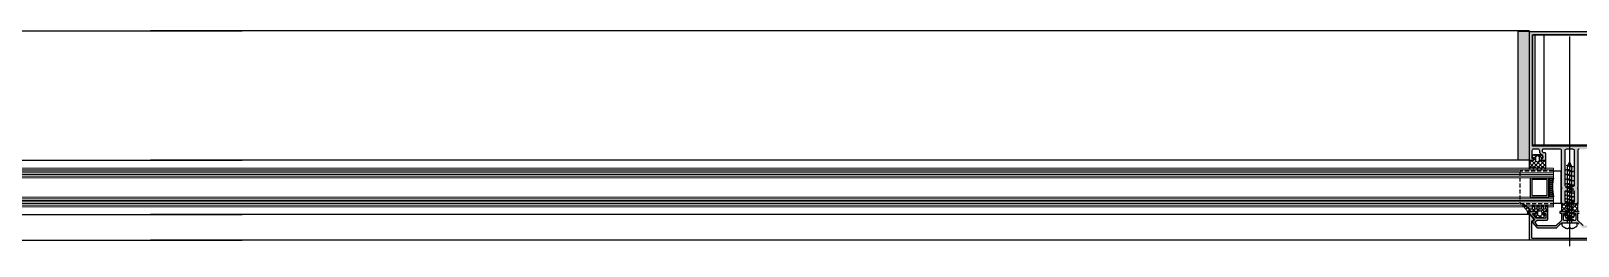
# Model space of a CAD drawing. Header units: millimetres. Extents: x 809 to 8159, y 33 to 4533.
# Drawn here: x 4301.7 to 4397.7, y 1262.1 to 1275.4 of the extents above; entities that cross this region are included whole.
import ezdxf

# ---------------------------------------------------------------- set-up
doc = ezdxf.new("R2010")
doc.units = ezdxf.units.MM
doc.linetypes.add('DASHDOT', pattern=[25.4, 12.7, -6.35, 0, -6.35])
doc.linetypes.add('HIDDEN', pattern=[0.375, 0.25, -0.125])
for name, color, linetype in [('1', 3, 'Continuous'), ('11', 11, 'Continuous'), ('3', 11, 'Continuous'), ('5', 11, 'Continuous'), ('EKSEN', 11, 'Continuous'), ('FITILLER', 240, 'Continuous'), ('GORUNUS-TARAMA', 11, 'Continuous')]:
    doc.layers.add(name, color=color, linetype=linetype)
doc.layers.add('cam', color=5, linetype='Continuous', lineweight=0)

# ---------------------------------------------------------------- blocks, each defined once
blk = doc.blocks.new('ajsdfxcvzx')
h = blk.add_hatch(color=256)
edge = h.paths.add_edge_path()
edge.add_line((36355.379, -7323.869), (36355.379, -7323.799))
edge.add_line((36355.379, -7323.799), (36355.469, -7323.799))
edge.add_line((36355.469, -7323.799), (36355.469, -7323.319))
edge.add_arc((36355.369, -7323.319), 0.1, 0, 90)
edge.add_line((36355.369, -7323.219), (36355.089, -7323.219))
edge.add_arc((36355.089, -7323.319), 0.1, 90, 180)
edge.add_line((36354.989, -7323.319), (36354.989, -7323.398))
edge.add_arc((36354.939, -7323.398), 0.05, 315, 360, ccw=False)
edge.add_line((36354.974, -7323.434), (36354.803, -7323.604))
edge.add_arc((36354.839, -7323.64), 0.05, 135, 180)
edge.add_line((36354.789, -7323.64), (36354.789, -7323.799))
edge.add_line((36354.789, -7323.799), (36354.879, -7323.799))
edge.add_line((36354.879, -7323.799), (36354.879, -7323.869))
edge.add_arc((36354.829, -7323.869), 0.05, -90, 0, ccw=False)
edge.add_line((36354.829, -7323.919), (36354.629, -7323.919))
edge.add_line((36354.629, -7323.919), (36354.629, -7323.479))
edge.add_arc((36354.679, -7323.479), 0.05, 90, 180, ccw=False)
edge.add_line((36354.679, -7323.429), (36354.746, -7323.429))
edge.add_arc((36354.746, -7323.379), 0.05, 270, 315)
edge.add_line((36354.781, -7323.414), (36354.814, -7323.382))
edge.add_arc((36354.779, -7323.346), 0.05, 315, 360)
edge.add_line((36354.829, -7323.346), (36354.829, -7323.269))
edge.add_arc((36354.779, -7323.269), 0.05, 0, 90)
edge.add_line((36354.779, -7323.219), (36354.529, -7323.219))
edge.add_line((36354.529, -7323.219), (36354.159, -7323.219))
edge.add_line((36354.159, -7323.219), (36354.129, -7323.189))
edge.add_line((36354.129, -7323.189), (36354.099, -7323.219))
edge.add_line((36354.099, -7323.219), (36353.729, -7323.219))
edge.add_arc((36353.72, -7323.311), 0.0919, 84.92947, 180.95505)
edge.add_line((36353.629, -7323.312), (36353.629, -7325.589))
edge.add_arc((36353.629, -7325.609), 0.02, 90, 270)
edge.add_line((36353.629, -7325.629), (36353.629, -7325.649))
edge.add_arc((36353.629, -7325.669), 0.02, 90, 270)
edge.add_line((36353.629, -7325.689), (36353.629, -7326.619))
edge.add_line((36353.629, -7326.619), (36353.489, -7326.619))
edge.add_arc((36353.489, -7326.559), 0.06, 180, 270, ccw=False)
edge.add_line((36353.429, -7326.559), (36353.359, -7326.559))
edge.add_arc((36353.359, -7326.529), 0.03, 180, 270, ccw=False)
edge.add_line((36353.329, -7326.529), (36353.329, -7326.489))
edge.add_arc((36353.359, -7326.489), 0.03, 90, 180, ccw=False)
edge.add_line((36353.359, -7326.459), (36353.429, -7326.459))
edge.add_line((36353.429, -7326.459), (36353.429, -7325.819))
edge.add_line((36353.429, -7325.819), (36353.179, -7325.819))
edge.add_line((36353.179, -7325.819), (36353.129, -7325.769))
edge.add_line((36353.129, -7325.769), (36353.079, -7325.819))
edge.add_line((36353.079, -7325.819), (36352.829, -7325.819))
edge.add_line((36352.829, -7325.819), (36352.829, -7326.459))
edge.add_line((36352.829, -7326.459), (36352.899, -7326.459))
edge.add_arc((36352.899, -7326.489), 0.03, 0, 90, ccw=False)
edge.add_line((36352.929, -7326.489), (36352.929, -7326.529))
edge.add_arc((36352.899, -7326.529), 0.03, -90, 0, ccw=False)
edge.add_line((36352.899, -7326.559), (36352.829, -7326.559))
edge.add_arc((36352.769, -7326.559), 0.06, 270, 360, ccw=False)
edge.add_line((36352.769, -7326.619), (36352.629, -7326.619))
edge.add_line((36352.629, -7326.619), (36352.629, -7325.689))
edge.add_arc((36352.629, -7325.669), 0.02, 270, 450)
edge.add_line((36352.629, -7325.649), (36352.629, -7325.629))
edge.add_arc((36352.629, -7325.609), 0.02, 270, 450)
edge.add_line((36352.629, -7325.589), (36352.629, -7323.312))
edge.add_arc((36352.537, -7323.311), 0.0919, 359.04495, 455.07053)
edge.add_line((36352.529, -7323.219), (36352.159, -7323.219))
edge.add_line((36352.159, -7323.219), (36352.129, -7323.189))
edge.add_line((36352.129, -7323.189), (36352.099, -7323.219))
edge.add_line((36352.099, -7323.219), (36351.729, -7323.219))
edge.add_line((36351.729, -7323.219), (36351.479, -7323.219))
edge.add_arc((36351.479, -7323.269), 0.05, 90, 180)
edge.add_line((36351.429, -7323.269), (36351.429, -7323.346))
edge.add_arc((36351.479, -7323.346), 0.05, 180, 225)
edge.add_line((36351.443, -7323.382), (36351.476, -7323.414))
edge.add_arc((36351.511, -7323.379), 0.05, 225, 270)
edge.add_line((36351.511, -7323.429), (36351.579, -7323.429))
edge.add_arc((36351.579, -7323.479), 0.05, 0, 90, ccw=False)
edge.add_line((36351.629, -7323.479), (36351.629, -7323.919))
edge.add_line((36351.629, -7323.919), (36351.429, -7323.919))
edge.add_arc((36351.429, -7323.869), 0.05, 180, 270, ccw=False)
edge.add_line((36351.379, -7323.869), (36351.379, -7323.799))
edge.add_line((36351.379, -7323.799), (36351.469, -7323.799))
edge.add_line((36351.469, -7323.799), (36351.469, -7323.64))
edge.add_arc((36351.419, -7323.64), 0.05, 360, 405)
edge.add_line((36351.454, -7323.604), (36351.283, -7323.434))
edge.add_arc((36351.319, -7323.398), 0.05, 180, 225, ccw=False)
edge.add_line((36351.269, -7323.398), (36351.269, -7323.319))
edge.add_arc((36351.169, -7323.319), 0.1, 0, 90)
edge.add_line((36351.169, -7323.219), (36350.889, -7323.219))
edge.add_arc((36350.889, -7323.319), 0.1, 90, 180)
edge.add_line((36350.789, -7323.319), (36350.789, -7323.799))
edge.add_line((36350.789, -7323.799), (36350.879, -7323.799))
edge.add_line((36350.879, -7323.799), (36350.879, -7323.869))
edge.add_arc((36350.829, -7323.869), 0.05, -90, 0, ccw=False)
edge.add_line((36350.829, -7323.919), (36350.629, -7323.919))
edge.add_line((36350.629, -7323.919), (36350.629, -7315.926))
edge.add_line((36350.629, -7315.926), (36355.629, -7315.926))
edge.add_line((36355.629, -7315.926), (36355.629, -7323.919))
edge.add_line((36355.629, -7323.919), (36355.429, -7323.919))
edge.add_arc((36355.429, -7323.869), 0.05, 180, 270, ccw=False)
h.paths.add_polyline_path([(36350.83, -7323.026), (36350.83, -7316.126), (36355.43, -7316.126), (36355.43, -7323.026), (36353.13, -7323.026)], flags=16)
edge = h.paths.add_edge_path(flags=16)
edge.add_arc((36353.33, -7325.426), 0.1, 270, 360)
edge.add_line((36353.43, -7325.426), (36353.43, -7323.326))
edge.add_arc((36353.33, -7323.326), 0.1, 0, 90)
edge.add_line((36353.33, -7323.226), (36352.93, -7323.226))
edge.add_arc((36352.93, -7323.326), 0.1, 90, 180)
edge.add_line((36352.83, -7323.326), (36352.83, -7325.426))
edge.add_arc((36352.93, -7325.426), 0.1, 180, 270)
edge.add_line((36352.93, -7325.526), (36353.33, -7325.526))
h = blk.add_hatch()
h.set_pattern_fill('NET', color=256, angle=90, style=0)
h.set_pattern_definition([(90, (36359.58648, -7267.74738), (-0.125, 2e-17), []), (180, (36359.58648, -7267.74738), (-3e-17, -0.125), [])])
h.paths.add_polyline_path([(36351.835, -7326.169), (36351.835, -7325.006), (36352.133, -7325.006), (36352.093, -7325.205), (36352.073, -7325.444), (36352.073, -7325.702), (36352.103, -7326.03), (36352.123, -7326.169)])
h = blk.add_hatch(color=256)
edge = h.paths.add_edge_path()
edge.add_line((36351.651, -7327.489), (36351.051, -7327.489))
edge.add_line((36351.051, -7327.489), (36350.816, -7327.209))
edge.add_line((36350.816, -7327.209), (36351.021, -7327.209))
edge.add_line((36351.021, -7327.209), (36351.021, -7327.139))
edge.add_arc((36350.971, -7327.139), 0.05, 360, 450)
edge.add_line((36350.971, -7327.089), (36350.634, -7327.089))
edge.add_line((36350.634, -7327.089), (36350.634, -7327.195))
edge.add_line((36350.634, -7327.195), (36350.932, -7327.55))
edge.add_arc((36350.894, -7327.583), 0.05, -50, 40, ccw=False)
edge.add_line((36350.926, -7327.621), (36350.837, -7327.696))
edge.add_arc((36350.869, -7327.734), 0.05, 130, 220)
edge.add_line((36350.83, -7327.766), (36351.086, -7328.071))
edge.add_arc((36351.125, -7328.039), 0.05, 220, 270)
edge.add_line((36351.125, -7328.089), (36352.304, -7328.089))
edge.add_arc((36352.304, -7328.039), 0.05, 270, 315)
edge.add_line((36352.339, -7328.074), (36352.517, -7327.897))
edge.add_line((36352.517, -7327.897), (36352.517, -7327.855))
edge.add_line((36352.517, -7327.855), (36352.559, -7327.855))
edge.add_line((36352.559, -7327.855), (36352.614, -7327.8))
edge.add_arc((36352.649, -7327.835), 0.05, 90, 135, ccw=False)
edge.add_line((36352.649, -7327.785), (36353.608, -7327.785))
edge.add_arc((36353.608, -7327.835), 0.05, 45, 90, ccw=False)
edge.add_line((36353.643, -7327.8), (36353.698, -7327.855))
edge.add_line((36353.698, -7327.855), (36353.741, -7327.855))
edge.add_line((36353.741, -7327.855), (36353.741, -7327.897))
edge.add_line((36353.741, -7327.897), (36353.918, -7328.074))
edge.add_arc((36353.953, -7328.039), 0.05, 225, 270)
edge.add_line((36353.953, -7328.089), (36355.133, -7328.089))
edge.add_arc((36355.133, -7328.039), 0.05, 270, 320)
edge.add_line((36355.171, -7328.071), (36355.427, -7327.766))
edge.add_arc((36355.388, -7327.734), 0.05, 320, 410)
edge.add_line((36355.421, -7327.696), (36355.331, -7327.621))
edge.add_arc((36355.363, -7327.583), 0.05, 140, 230, ccw=False)
edge.add_line((36355.325, -7327.55), (36355.624, -7327.195))
edge.add_line((36355.624, -7327.195), (36355.624, -7327.089))
edge.add_line((36355.624, -7327.089), (36355.286, -7327.089))
edge.add_arc((36355.286, -7327.139), 0.05, 90, 180)
edge.add_line((36355.236, -7327.139), (36355.236, -7327.209))
edge.add_line((36355.236, -7327.209), (36355.441, -7327.209))
edge.add_line((36355.441, -7327.209), (36355.206, -7327.489))
edge.add_line((36355.206, -7327.489), (36354.606, -7327.489))
edge.add_line((36354.606, -7327.489), (36354.606, -7327.209))
edge.add_line((36354.606, -7327.209), (36354.736, -7327.209))
edge.add_line((36354.736, -7327.209), (36354.736, -7327.139))
edge.add_arc((36354.686, -7327.139), 0.05, 0, 90)
edge.add_line((36354.686, -7327.089), (36354.486, -7327.089))
edge.add_line((36354.486, -7327.089), (36354.486, -7327.559))
edge.add_arc((36354.536, -7327.559), 0.05, 180, 270)
edge.add_line((36354.536, -7327.609), (36355.112, -7327.609))
edge.add_arc((36355.112, -7327.659), 0.05, 50, 90, ccw=False)
edge.add_line((36355.144, -7327.621), (36355.252, -7327.711))
edge.add_arc((36355.219, -7327.749), 0.05, -40, 50, ccw=False)
edge.add_line((36355.258, -7327.781), (36355.115, -7327.951))
edge.add_arc((36355.077, -7327.919), 0.05, 270, 320, ccw=False)
edge.add_line((36355.077, -7327.969), (36354.003, -7327.969))
edge.add_arc((36354.003, -7327.919), 0.05, 225, 270, ccw=False)
edge.add_line((36353.968, -7327.954), (36353.643, -7327.63))
edge.add_arc((36353.679, -7327.595), 0.05, 180, 225, ccw=False)
edge.add_line((36353.629, -7327.595), (36353.629, -7327.189))
edge.add_line((36353.629, -7327.189), (36353.729, -7327.189))
edge.add_line((36353.729, -7327.189), (36353.729, -7327.089))
edge.add_line((36353.729, -7327.089), (36353.429, -7327.089))
edge.add_arc((36353.429, -7327.139), 0.05, 90, 180)
edge.add_line((36353.379, -7327.139), (36353.379, -7327.209))
edge.add_line((36353.379, -7327.209), (36353.509, -7327.209))
edge.add_line((36353.509, -7327.209), (36353.509, -7327.585))
edge.add_arc((36353.459, -7327.585), 0.05, 270, 360, ccw=False)
edge.add_line((36353.459, -7327.635), (36352.799, -7327.635))
edge.add_arc((36352.799, -7327.585), 0.05, 180, 270, ccw=False)
edge.add_line((36352.749, -7327.585), (36352.749, -7327.209))
edge.add_line((36352.749, -7327.209), (36352.879, -7327.209))
edge.add_line((36352.879, -7327.209), (36352.879, -7327.139))
edge.add_arc((36352.829, -7327.139), 0.05, 0, 90)
edge.add_line((36352.829, -7327.089), (36352.529, -7327.089))
edge.add_line((36352.529, -7327.089), (36352.529, -7327.189))
edge.add_line((36352.529, -7327.189), (36352.629, -7327.189))
edge.add_line((36352.629, -7327.189), (36352.629, -7327.595))
edge.add_arc((36352.579, -7327.595), 0.05, 315, 360, ccw=False)
edge.add_line((36352.614, -7327.63), (36352.29, -7327.954))
edge.add_arc((36352.254, -7327.919), 0.05, 270, 315, ccw=False)
edge.add_line((36352.254, -7327.969), (36351.18, -7327.969))
edge.add_arc((36351.18, -7327.919), 0.05, 220, 270, ccw=False)
edge.add_line((36351.142, -7327.951), (36350.999, -7327.781))
edge.add_arc((36351.038, -7327.749), 0.05, 130, 220, ccw=False)
edge.add_line((36351.006, -7327.711), (36351.113, -7327.621))
edge.add_arc((36351.145, -7327.659), 0.05, 90, 130, ccw=False)
edge.add_line((36351.145, -7327.609), (36351.721, -7327.609))
edge.add_arc((36351.721, -7327.559), 0.05, 270, 360)
edge.add_line((36351.771, -7327.559), (36351.771, -7327.089))
edge.add_line((36351.771, -7327.089), (36351.571, -7327.089))
edge.add_arc((36351.571, -7327.139), 0.05, 90, 180)
edge.add_line((36351.521, -7327.139), (36351.521, -7327.209))
edge.add_line((36351.521, -7327.209), (36351.651, -7327.209))
edge.add_line((36351.651, -7327.209), (36351.651, -7327.489))
h = blk.add_hatch(color=256)
edge = h.paths.add_edge_path()
edge.add_arc((36350.809, -7328.682), 0.05, 180, 270)
edge.add_line((36350.809, -7328.732), (36355.449, -7328.732))
edge.add_arc((36355.449, -7328.682), 0.05, 270, 360)
edge.add_line((36355.499, -7328.682), (36355.499, -7327.729))
edge.add_line((36355.499, -7327.729), (36355.366, -7327.618))
edge.add_arc((36355.398, -7327.58), 0.05, 140, 230, ccw=False)
edge.add_line((36355.36, -7327.547), (36355.593, -7327.27))
edge.add_arc((36355.609, -7327.282), 0.02, 0, 140, ccw=False)
edge.add_line((36355.629, -7327.282), (36355.629, -7328.812))
edge.add_arc((36355.579, -7328.812), 0.05, 270, 360, ccw=False)
edge.add_line((36355.579, -7328.862), (36350.679, -7328.862))
edge.add_arc((36350.679, -7328.812), 0.05, 180, 270, ccw=False)
edge.add_line((36350.629, -7328.812), (36350.629, -7327.282))
edge.add_arc((36350.649, -7327.282), 0.02, 40, 180, ccw=False)
edge.add_line((36350.664, -7327.27), (36350.897, -7327.547))
edge.add_arc((36350.859, -7327.58), 0.05, -50, 40, ccw=False)
edge.add_line((36350.891, -7327.618), (36350.759, -7327.729))
edge.add_line((36350.759, -7327.729), (36350.759, -7328.682))
at = {"layer": 'FITILLER'}
h = blk.add_hatch(dxfattribs=at)
h.set_pattern_fill('DOTS', color=256, scale=1.2, angle=45, style=0)
h.set_pattern_definition([(135, (36492.190375, -7418.0843), (0.026516504, 0.079549513), [0, -0.075])])
h.paths.add_polyline_path([(36350.615, -7323.889), (36349.933, -7323.889), (36349.933, -7315.892), (36350.615, -7315.892)])
h = blk.add_hatch(dxfattribs=at)
h.set_pattern_fill('NET', color=256, scale=1.5, angle=135, style=0)
h.set_pattern_definition([(45, (36363.3752, -7337.52902), (0.1325825, -0.1325825), []), (315, (36363.3752, -7337.52902), (-0.1325825, -0.1325825), [])])
edge = h.paths.add_edge_path(flags=16)
edge.add_arc((36351.154, -7323.897), 0.1, 270, 360)
edge.add_line((36351.254, -7323.897), (36351.254, -7323.739))
edge.add_arc((36351.154, -7323.739), 0.1, 360, 450)
edge.add_line((36351.154, -7323.639), (36351.104, -7323.639))
edge.add_arc((36351.104, -7323.739), 0.1, 90, 180)
edge.add_line((36351.004, -7323.739), (36351.004, -7323.897))
edge.add_arc((36351.104, -7323.897), 0.1, 180, 270)
edge.add_line((36351.104, -7323.997), (36351.154, -7323.997))
edge = h.paths.add_edge_path()
edge.add_line((36351.629, -7323.914), (36351.629, -7324.431))
edge.add_arc((36351.619, -7324.431), 0.01, -135, 0, ccw=False)
edge.add_line((36351.612, -7324.438), (36351.501, -7324.327))
edge.add_arc((36351.494, -7324.334), 0.00893, 45, 135)
edge.add_line((36351.488, -7324.327), (36351.379, -7324.436))
edge.add_arc((36351.372, -7324.43), 0.00893, 225, 315, ccw=False)
edge.add_line((36351.366, -7324.436), (36351.257, -7324.327))
edge.add_arc((36351.251, -7324.334), 0.00893, 45, 135)
edge.add_line((36351.244, -7324.327), (36351.135, -7324.436))
edge.add_arc((36351.129, -7324.43), 0.00893, 225, 315, ccw=False)
edge.add_line((36351.122, -7324.436), (36351.013, -7324.327))
edge.add_arc((36351.007, -7324.334), 0.00893, 45, 135)
edge.add_line((36351, -7324.327), (36350.891, -7324.436))
edge.add_arc((36350.885, -7324.43), 0.00893, 225, 315, ccw=False)
edge.add_line((36350.878, -7324.436), (36350.769, -7324.327))
edge.add_arc((36350.763, -7324.334), 0.00893, 45, 135)
edge.add_line((36350.756, -7324.327), (36350.646, -7324.438))
edge.add_arc((36350.639, -7324.431), 0.01, 180, 315, ccw=False)
edge.add_line((36350.629, -7324.431), (36350.629, -7323.914))
edge.add_line((36350.629, -7323.914), (36350.854, -7323.914))
edge.add_arc((36350.854, -7323.864), 0.05, 270, 360)
edge.add_line((36350.904, -7323.864), (36350.904, -7323.744))
edge.add_line((36350.904, -7323.744), (36350.804, -7323.744))
edge.add_line((36350.804, -7323.744), (36350.804, -7323.694))
edge.add_line((36350.804, -7323.694), (36350.879, -7323.564))
edge.add_arc((36350.922, -7323.589), 0.05, 90, 150, ccw=False)
edge.add_line((36350.922, -7323.539), (36351.335, -7323.539))
edge.add_arc((36351.335, -7323.589), 0.05, 30, 90, ccw=False)
edge.add_line((36351.379, -7323.564), (36351.454, -7323.694))
edge.add_line((36351.454, -7323.694), (36351.454, -7323.744))
edge.add_line((36351.454, -7323.744), (36351.354, -7323.744))
edge.add_line((36351.354, -7323.744), (36351.354, -7323.864))
edge.add_arc((36351.404, -7323.864), 0.05, 180, 270)
edge.add_line((36351.404, -7323.914), (36351.629, -7323.914))
h = blk.add_hatch(dxfattribs=at)
h.set_pattern_fill('NET', color=256, scale=1.5, angle=135, style=0)
h.set_pattern_definition([(45, (36367.61672, -7341.505), (0.1325825, -0.1325825), []), (315, (36367.61672, -7341.505), (-0.1325825, -0.1325825), [])])
edge = h.paths.add_edge_path(flags=16)
edge.add_arc((36351.246, -7327.261), 0.1, 180, 270, ccw=False)
edge.add_line((36351.146, -7327.261), (36351.146, -7327.136))
edge.add_arc((36351.246, -7327.136), 0.1, 90, 180, ccw=False)
edge.add_line((36351.246, -7327.036), (36351.296, -7327.036))
edge.add_arc((36351.296, -7327.136), 0.1, 0, 90, ccw=False)
edge.add_line((36351.396, -7327.136), (36351.396, -7327.261))
edge.add_arc((36351.296, -7327.261), 0.1, -90, 0, ccw=False)
edge.add_line((36351.296, -7327.361), (36351.246, -7327.361))
edge = h.paths.add_edge_path()
edge.add_arc((36350.287, -7327.104), 0.2, 10, 40.23314, ccw=False)
edge.add_line((36350.484, -7327.07), (36350.508, -7327.204))
edge.add_arc((36350.557, -7327.196), 0.05, 190, 255)
edge.add_line((36350.544, -7327.244), (36350.614, -7327.262))
edge.add_line((36350.614, -7327.262), (36350.614, -7327.086))
edge.add_line((36350.614, -7327.086), (36350.996, -7327.086))
edge.add_arc((36350.996, -7327.136), 0.05, 0, 90, ccw=False)
edge.add_line((36351.046, -7327.136), (36351.046, -7327.256))
edge.add_line((36351.046, -7327.256), (36350.946, -7327.256))
edge.add_line((36350.946, -7327.256), (36350.946, -7327.306))
edge.add_line((36350.946, -7327.306), (36351.021, -7327.436))
edge.add_arc((36351.064, -7327.411), 0.05, 210, 270)
edge.add_line((36351.064, -7327.461), (36351.478, -7327.461))
edge.add_arc((36351.478, -7327.411), 0.05, 270, 330)
edge.add_line((36351.521, -7327.436), (36351.596, -7327.306))
edge.add_line((36351.596, -7327.306), (36351.596, -7327.256))
edge.add_line((36351.596, -7327.256), (36351.496, -7327.256))
edge.add_line((36351.496, -7327.256), (36351.496, -7327.136))
edge.add_arc((36351.546, -7327.136), 0.05, 90, 180, ccw=False)
edge.add_line((36351.546, -7327.086), (36351.771, -7327.086))
edge.add_line((36351.771, -7327.086), (36351.771, -7326.736))
edge.add_line((36351.771, -7326.736), (36351.621, -7326.736))
edge.add_line((36351.621, -7326.736), (36351.621, -7326.886))
edge.add_arc((36351.571, -7326.886), 0.05, 270, 360, ccw=False)
edge.add_line((36351.571, -7326.936), (36351.551, -7326.936))
edge.add_arc((36351.551, -7326.886), 0.05, 180, 270, ccw=False)
edge.add_line((36351.501, -7326.886), (36351.501, -7326.736))
edge.add_line((36351.501, -7326.736), (36351.351, -7326.736))
edge.add_line((36351.351, -7326.736), (36351.351, -7326.886))
edge.add_arc((36351.301, -7326.886), 0.05, -90, 0, ccw=False)
edge.add_line((36351.301, -7326.936), (36351.281, -7326.936))
edge.add_arc((36351.281, -7326.886), 0.05, 180, 270, ccw=False)
edge.add_line((36351.231, -7326.886), (36351.231, -7326.736))
edge.add_line((36351.231, -7326.736), (36351.081, -7326.736))
edge.add_line((36351.081, -7326.736), (36351.081, -7326.886))
edge.add_arc((36351.031, -7326.886), 0.05, -90, 0, ccw=False)
edge.add_line((36351.031, -7326.936), (36351.011, -7326.936))
edge.add_arc((36351.011, -7326.886), 0.05, 180, 270, ccw=False)
edge.add_line((36350.961, -7326.886), (36350.961, -7326.736))
edge.add_line((36350.961, -7326.736), (36350.811, -7326.736))
edge.add_line((36350.811, -7326.736), (36350.811, -7326.886))
edge.add_arc((36350.761, -7326.886), 0.05, 270, 360, ccw=False)
edge.add_line((36350.761, -7326.936), (36350.653, -7326.936))
edge.add_arc((36350.653, -7326.886), 0.05, 230, 270, ccw=False)
edge.add_line((36350.621, -7326.924), (36350.302, -7326.657))
edge.add_arc((36350.264, -7326.689), 0.05, 40.23314, 220.23314)
edge.add_line((36350.225, -7326.721), (36350.44, -7326.975))
h = blk.add_hatch(dxfattribs=at)
h.set_pattern_fill('NET', color=256, scale=1.5, angle=135, style=0)
h.set_pattern_definition([(135, (36275.0965, -7345.39916), (-0.1325825, -0.1325825), []), (225, (36275.0965, -7345.39916), (0.1325825, -0.1325825), [])])
edge = h.paths.add_edge_path(flags=16)
edge.add_arc((36353.153, -7327.095), 0.1, 0, 90, ccw=False)
edge.add_line((36353.253, -7327.095), (36353.253, -7327.253))
edge.add_arc((36353.153, -7327.253), 0.1, -90, 0, ccw=False)
edge.add_line((36353.153, -7327.353), (36353.103, -7327.353))
edge.add_arc((36353.103, -7327.253), 0.1, 180, 270, ccw=False)
edge.add_line((36353.003, -7327.253), (36353.003, -7327.095))
edge.add_arc((36353.103, -7327.095), 0.1, 90, 180, ccw=False)
edge.add_line((36353.103, -7326.995), (36353.153, -7326.995))
edge = h.paths.add_edge_path()
edge.add_line((36353.628, -7327.078), (36353.628, -7326.561))
edge.add_arc((36353.618, -7326.561), 0.01, 360, 495)
edge.add_line((36353.611, -7326.554), (36353.5, -7326.665))
edge.add_arc((36353.493, -7326.658), 0.00893, 225, 315, ccw=False)
edge.add_line((36353.487, -7326.665), (36353.378, -7326.555))
edge.add_arc((36353.371, -7326.562), 0.00893, 45, 135)
edge.add_line((36353.365, -7326.555), (36353.256, -7326.665))
edge.add_arc((36353.25, -7326.658), 0.00893, 225, 315, ccw=False)
edge.add_line((36353.243, -7326.665), (36353.134, -7326.555))
edge.add_arc((36353.128, -7326.562), 0.00893, 45, 135)
edge.add_line((36353.121, -7326.555), (36353.012, -7326.665))
edge.add_arc((36353.006, -7326.658), 0.00893, 225, 315, ccw=False)
edge.add_line((36352.999, -7326.665), (36352.89, -7326.555))
edge.add_arc((36352.884, -7326.562), 0.00893, 45, 135)
edge.add_line((36352.877, -7326.555), (36352.768, -7326.665))
edge.add_arc((36352.762, -7326.658), 0.00893, 225, 315, ccw=False)
edge.add_line((36352.755, -7326.665), (36352.645, -7326.554))
edge.add_arc((36352.638, -7326.561), 0.01, 45, 180)
edge.add_line((36352.628, -7326.561), (36352.628, -7327.078))
edge.add_line((36352.628, -7327.078), (36352.853, -7327.078))
edge.add_arc((36352.853, -7327.128), 0.05, 0, 90, ccw=False)
edge.add_line((36352.903, -7327.128), (36352.903, -7327.248))
edge.add_line((36352.903, -7327.248), (36352.803, -7327.248))
edge.add_line((36352.803, -7327.248), (36352.803, -7327.298))
edge.add_line((36352.803, -7327.298), (36352.878, -7327.428))
edge.add_arc((36352.921, -7327.403), 0.05, 210, 270)
edge.add_line((36352.921, -7327.453), (36353.334, -7327.453))
edge.add_arc((36353.334, -7327.403), 0.05, 270, 330)
edge.add_line((36353.378, -7327.428), (36353.453, -7327.298))
edge.add_line((36353.453, -7327.298), (36353.453, -7327.248))
edge.add_line((36353.453, -7327.248), (36353.353, -7327.248))
edge.add_line((36353.353, -7327.248), (36353.353, -7327.128))
edge.add_arc((36353.403, -7327.128), 0.05, 90, 180, ccw=False)
edge.add_line((36353.403, -7327.078), (36353.628, -7327.078))
at = {"linetype": 'HIDDEN'}
for p, q in [((36352.105, -7324.589), (36350.046, -7324.589)), ((36350.046, -7324.589), (36350.046, -7326.589)), ((36350.046, -7326.589), (36352.129, -7326.589))]:
    blk.add_line(p, q, dxfattribs=at)
for p, q in [((36351.829, -7326.193), (36351.829, -7325.593)), ((36352.125, -7326.589), (36352.129, -7326.589))]:
    blk.add_line(p, q)
at = {"elevation": 0}
for points in [[(36353.729, -7323.219, 0.445362), (36353.629, -7323.312), (36353.629, -7325.589, 1), (36353.629, -7325.629), (36353.629, -7325.649, 1), (36353.629, -7325.689), (36353.629, -7326.619), (36353.489, -7326.619, -0.414214), (36353.429, -7326.559), (36353.359, -7326.559, -0.414214), (36353.329, -7326.529), (36353.329, -7326.489, -0.414214), (36353.359, -7326.459), (36353.429, -7326.459), (36353.429, -7325.819), (36353.179, -7325.819), (36353.129, -7325.769), (36353.079, -7325.819), (36352.829, -7325.819), (36352.829, -7326.459), (36352.899, -7326.459, -0.414214), (36352.929, -7326.489), (36352.929, -7326.529, -0.414214), (36352.899, -7326.559), (36352.829, -7326.559, -0.414214), (36352.769, -7326.619), (36352.629, -7326.619), (36352.629, -7325.689, 1), (36352.629, -7325.649), (36352.629, -7325.629, 1), (36352.629, -7325.589), (36352.629, -7323.312, 0.445362), (36352.529, -7323.219), (36352.159, -7323.219), (36352.129, -7323.189), (36352.099, -7323.219), (36351.729, -7323.219), (36351.479, -7323.219, 0.414214), (36351.429, -7323.269), (36351.429, -7323.346, 0.198912), (36351.443, -7323.382), (36351.476, -7323.414, 0.198912), (36351.511, -7323.429), (36351.579, -7323.429, -0.414214), (36351.629, -7323.479), (36351.629, -7323.919), (36351.429, -7323.919, -0.414214), (36351.379, -7323.869), (36351.379, -7323.799), (36351.469, -7323.799), (36351.469, -7323.64, 0.198912), (36351.454, -7323.604), (36351.283, -7323.434, -0.198912), (36351.269, -7323.398), (36351.269, -7323.319, 0.414214), (36351.169, -7323.219), (36350.889, -7323.219, 0.414214), (36350.789, -7323.319), (36350.789, -7323.799), (36350.879, -7323.799), (36350.879, -7323.869, -0.414214), (36350.829, -7323.919), (36350.629, -7323.919), (36350.629, -7315.926), (36355.629, -7315.926)], [(36353.968, -7327.954), (36353.643, -7327.63, -0.198912), (36353.629, -7327.595), (36353.629, -7327.189), (36353.729, -7327.189)], [(36353.729, -7327.089), (36353.429, -7327.089, 0.414214), (36353.379, -7327.139), (36353.379, -7327.209), (36353.509, -7327.209), (36353.509, -7327.585, -0.414214), (36353.459, -7327.635), (36352.799, -7327.635, -0.414214), (36352.749, -7327.585), (36352.749, -7327.209), (36352.879, -7327.209), (36352.879, -7327.139, 0.414214), (36352.829, -7327.089), (36352.529, -7327.089), (36352.529, -7327.189), (36352.629, -7327.189), (36352.629, -7327.595, -0.198912), (36352.614, -7327.63), (36352.29, -7327.954, -0.198912), (36352.254, -7327.969), (36351.18, -7327.969, -0.221695), (36351.142, -7327.951), (36350.999, -7327.781, -0.414214), (36351.006, -7327.711), (36351.113, -7327.621, -0.176327), (36351.145, -7327.609), (36351.721, -7327.609, 0.414214), (36351.771, -7327.559), (36351.771, -7327.089), (36351.571, -7327.089, 0.414214), (36351.521, -7327.139), (36351.521, -7327.209), (36351.651, -7327.209), (36351.651, -7327.489), (36351.051, -7327.489), (36350.816, -7327.209), (36351.021, -7327.209), (36351.021, -7327.139, 0.414214), (36350.971, -7327.089), (36350.634, -7327.089), (36350.634, -7327.195), (36350.932, -7327.55, -0.414214), (36350.926, -7327.621), (36350.837, -7327.696, 0.414214), (36350.83, -7327.766), (36351.086, -7328.071, 0.221695), (36351.125, -7328.089), (36352.304, -7328.089, 0.198912), (36352.339, -7328.074), (36352.517, -7327.897), (36352.517, -7327.855), (36352.559, -7327.855), (36352.614, -7327.8, -0.198912), (36352.649, -7327.785), (36353.608, -7327.785, -0.198912), (36353.643, -7327.8), (36353.698, -7327.855)]]:
    blk.add_lwpolyline(points, format="xyb", dxfattribs=at)
for points in [[(36350.83, -7323.026), (36350.83, -7316.126), (36355.43, -7316.126), (36355.43, -7323.026), (36353.13, -7323.026)], [(36351.829, -7326.193), (36351.829, -7325.006), (36350.683, -7325.006), (36350.683, -7326.193)], [(36351.729, -7326.093), (36351.729, -7325.106), (36350.783, -7325.106), (36350.783, -7326.093)], [(36351.835, -7326.169), (36351.835, -7325.006), (36352.133, -7325.006), (36352.093, -7325.205), (36352.073, -7325.444), (36352.073, -7325.702), (36352.103, -7326.03), (36352.123, -7326.169)]]:
    blk.add_lwpolyline(points, close=True, dxfattribs=at)
for points in [[(36353.33, -7325.526, 0.414214), (36353.43, -7325.426), (36353.43, -7323.326, 0.414214), (36353.33, -7323.226), (36352.93, -7323.226, 0.414214), (36352.83, -7323.326), (36352.83, -7325.426, 0.414214), (36352.93, -7325.526)], [(36350.759, -7328.682, 0.414214), (36350.809, -7328.732), (36355.449, -7328.732, 0.414214), (36355.499, -7328.682), (36355.499, -7327.729), (36355.366, -7327.618, -0.414214), (36355.36, -7327.547), (36355.593, -7327.27, -0.700208), (36355.629, -7327.282), (36355.629, -7328.812, -0.414214), (36355.579, -7328.862), (36350.679, -7328.862, -0.414214), (36350.629, -7328.812), (36350.629, -7327.282, -0.700208), (36350.664, -7327.27), (36350.897, -7327.547, -0.414214), (36350.891, -7327.618), (36350.759, -7327.729)]]:
    blk.add_lwpolyline(points, format="xyb", close=True, dxfattribs=at)
at = {"layer": '1', "linetype": 'DASHDOT', "ltscale": 10}
for p, q in [((36352.654, -7327.951), (36352.654, -7327.801)), ((36353.604, -7327.801), (36352.654, -7327.801)), ((36353.271, -7327.441), (36352.886, -7327.304)), ((36353.371, -7327.404), (36352.886, -7327.304)), ((36352.886, -7327.504), (36352.986, -7327.468)), ((36353.271, -7327.641), (36352.886, -7327.504)), ((36353.371, -7327.604), (36352.886, -7327.504)), ((36352.986, -7327.468), (36352.986, -7327.34)), ((36352.986, -7327.468), (36353.371, -7327.604)), ((36352.986, -7327.634), (36352.986, -7327.54)), ((36352.986, -7327.801), (36352.986, -7327.54)), ((36352.986, -7327.634), (36352.986, -7327.634)), ((36352.986, -7327.634), (36352.986, -7327.634)), ((36352.986, -7327.634), (36352.986, -7327.648)), ((36352.986, -7327.634), (36352.986, -7327.648)), ((36353.371, -7327.404), (36353.271, -7327.441)), ((36353.271, -7327.569), (36353.271, -7327.441)), ((36353.371, -7327.604), (36353.271, -7327.641)), ((36353.271, -7327.801), (36353.271, -7327.641)), ((36353.271, -7327.643), (36353.271, -7327.641)), ((36353.604, -7327.951), (36353.604, -7327.801))]:
    blk.add_line(p, q, dxfattribs=at)
for centre, radius, start, end in [((36353.129, -7327.503), 0.653, 223.31198, 261.59277), ((36353.129, -7327.503), 0.653, 278.40723, 316.68802), ((36353.129, -7328.237), 0.13, 42.68487, 137.31513)]:
    blk.add_arc(centre, radius, start, end, dxfattribs=at)
at = {"layer": '11'}
for p, q in [((36352.94, -7324.233), (36353.04, -7324.197)), ((36353.347, -7324.305), (36352.94, -7324.233)), ((36353.247, -7324.342), (36352.94, -7324.233)), ((36353.129, -7324.001), (36353.038, -7324.197)), ((36353.04, -7324.197), (36353.347, -7324.305)), ((36353.129, -7324.001), (36353.218, -7324.26)), ((36352.886, -7324.499), (36352.986, -7324.463)), ((36353.271, -7324.636), (36352.886, -7324.499)), ((36353.371, -7324.599), (36352.886, -7324.499)), ((36352.886, -7324.785), (36352.986, -7324.748)), ((36353.271, -7324.921), (36352.886, -7324.785)), ((36353.371, -7324.885), (36352.886, -7324.785)), ((36352.886, -7325.07), (36352.986, -7325.034)), ((36353.271, -7325.207), (36352.886, -7325.07)), ((36353.371, -7325.17), (36352.886, -7325.07)), ((36352.986, -7324.463), (36352.986, -7324.315)), ((36352.986, -7324.463), (36353.371, -7324.599)), ((36352.986, -7324.463), (36353.371, -7324.599)), ((36352.986, -7324.748), (36352.986, -7324.535)), ((36352.986, -7324.748), (36353.371, -7324.885)), ((36352.986, -7324.748), (36353.371, -7324.885)), ((36352.986, -7325.034), (36352.986, -7324.82)), ((36352.986, -7325.034), (36353.371, -7325.17)), ((36352.986, -7325.034), (36353.371, -7325.17)), ((36352.986, -7325.319), (36352.986, -7325.106)), ((36353.011, -7324.258), (36352.988, -7324.307)), ((36353.347, -7324.305), (36353.247, -7324.342)), ((36353.247, -7324.342), (36353.27, -7324.409)), ((36353.271, -7324.564), (36353.271, -7324.415)), ((36353.371, -7324.599), (36353.271, -7324.636)), ((36353.271, -7324.849), (36353.271, -7324.636)), ((36353.371, -7324.885), (36353.271, -7324.921)), ((36353.271, -7325.135), (36353.271, -7324.921)), ((36353.371, -7325.17), (36353.271, -7325.207)), ((36352.886, -7325.356), (36352.986, -7325.319)), ((36353.271, -7325.492), (36352.886, -7325.356)), ((36353.371, -7325.456), (36352.886, -7325.356)), ((36352.886, -7325.595), (36352.986, -7325.559)), ((36353.271, -7325.732), (36352.886, -7325.595)), ((36353.371, -7325.695), (36352.886, -7325.595)), ((36352.886, -7325.835), (36352.986, -7325.799)), ((36353.271, -7325.971), (36352.886, -7325.835)), ((36353.371, -7325.935), (36352.886, -7325.835)), ((36352.886, -7326.075), (36352.986, -7326.038)), ((36353.271, -7326.211), (36352.886, -7326.075)), ((36353.371, -7326.175), (36352.886, -7326.075)), ((36352.986, -7325.319), (36353.371, -7325.456)), ((36352.986, -7325.319), (36353.371, -7325.456)), ((36352.986, -7325.559), (36352.986, -7325.391)), ((36352.986, -7325.559), (36353.371, -7325.695)), ((36352.986, -7325.559), (36353.371, -7325.695)), ((36352.986, -7325.799), (36352.986, -7325.631)), ((36352.986, -7325.799), (36353.371, -7325.935)), ((36352.986, -7325.799), (36353.371, -7325.935)), ((36352.986, -7326.038), (36352.986, -7325.87)), ((36352.986, -7326.038), (36353.371, -7326.175)), ((36352.986, -7326.268), (36352.986, -7326.11)), ((36353.271, -7325.42), (36353.271, -7325.207)), ((36353.371, -7325.456), (36353.271, -7325.492)), ((36353.271, -7325.66), (36353.271, -7325.492)), ((36353.371, -7325.695), (36353.271, -7325.732)), ((36353.271, -7325.899), (36353.271, -7325.732)), ((36353.371, -7325.935), (36353.271, -7325.971)), ((36353.271, -7326.139), (36353.271, -7325.971)), ((36352.886, -7326.304), (36352.986, -7326.268)), ((36353.271, -7326.441), (36352.886, -7326.304)), ((36353.371, -7326.404), (36352.886, -7326.304)), ((36352.886, -7326.504), (36352.986, -7326.468)), ((36353.371, -7326.604), (36352.886, -7326.504)), ((36353.271, -7326.641), (36352.886, -7326.504)), ((36352.986, -7326.668), (36352.886, -7326.704)), ((36353.271, -7326.841), (36352.886, -7326.704)), ((36352.886, -7326.704), (36353.371, -7326.804)), ((36352.886, -7326.904), (36352.986, -7326.868)), ((36353.271, -7327.041), (36352.886, -7326.904)), ((36353.371, -7327.004), (36352.886, -7326.904)), ((36352.886, -7327.104), (36352.986, -7327.068)), ((36353.271, -7327.241), (36352.886, -7327.104)), ((36353.371, -7327.204), (36352.886, -7327.104)), ((36352.986, -7326.268), (36353.371, -7326.404)), ((36352.986, -7326.468), (36352.986, -7326.34)), ((36352.986, -7326.468), (36353.371, -7326.604)), ((36352.986, -7326.468), (36353.371, -7326.604)), ((36352.986, -7326.668), (36352.986, -7326.54)), ((36353.371, -7326.804), (36352.986, -7326.668)), ((36352.986, -7326.868), (36352.986, -7326.74)), ((36352.986, -7326.868), (36353.371, -7327.004)), ((36352.986, -7327.068), (36352.986, -7326.94)), ((36352.986, -7327.068), (36353.371, -7327.204)), ((36353.371, -7326.175), (36353.271, -7326.211)), ((36353.271, -7326.369), (36353.271, -7326.211)), ((36353.371, -7326.404), (36353.271, -7326.441)), ((36353.271, -7326.569), (36353.271, -7326.441)), ((36353.371, -7326.604), (36353.271, -7326.641)), ((36353.271, -7326.769), (36353.271, -7326.641)), ((36353.371, -7326.804), (36353.271, -7326.841)), ((36353.271, -7326.969), (36353.271, -7326.841)), ((36353.371, -7327.004), (36353.271, -7327.041)), ((36353.271, -7327.169), (36353.271, -7327.041)), ((36352.886, -7327.304), (36352.986, -7327.268)), ((36352.986, -7327.268), (36352.986, -7327.14)), ((36352.986, -7327.268), (36353.371, -7327.404)), ((36353.371, -7327.204), (36353.271, -7327.241)), ((36353.271, -7327.369), (36353.271, -7327.241))]:
    blk.add_line(p, q, dxfattribs=at)
for centre, start, end in [((36353.006, -7324.315), 155.32512, 180), ((36353.251, -7324.415), 0, 19.11162)]:
    blk.add_arc(centre, 0.02, start, end, dxfattribs=at)
at = {"layer": '3'}
for p, q in [((36352.586, -7324.589), (36352.129, -7324.589)), ((36352.586, -7324.589), (36352.586, -7326.589)), ((36352.586, -7326.589), (36352.129, -7326.589))]:
    blk.add_line(p, q, dxfattribs=at)
at = {"layer": '5'}
for p, q in [((36163.568, -7315.889), (36270.727, -7315.889)), ((36350.629, -7315.889), (36265.034, -7315.889)), ((36163.568, -7323.889), (36270.727, -7323.889)), ((36350.629, -7323.889), (36265.034, -7323.889)), ((36163.568, -7327.269), (36270.727, -7327.269)), ((36350.629, -7327.269), (36265.034, -7327.269)), ((36163.568, -7328.862), (36270.727, -7328.862)), ((36350.629, -7328.862), (36265.034, -7328.862))]:
    blk.add_line(p, q, dxfattribs=at)
at = {"layer": 'cam'}
for p, q in [((36270.679, -7324.389), (36162.068, -7324.389)), ((36270.679, -7324.489), (36162.068, -7324.489)), ((36270.679, -7324.689), (36162.068, -7324.689)), ((36270.679, -7324.789), (36162.068, -7324.789)), ((36270.679, -7324.889), (36162.068, -7324.889)), ((36270.679, -7324.989), (36162.068, -7324.989)), ((36270.679, -7324.589), (36164.188, -7324.589)), ((36265.034, -7324.389), (36352.129, -7324.389)), ((36265.034, -7324.489), (36352.129, -7324.489)), ((36265.034, -7324.589), (36349.975, -7324.589)), ((36265.034, -7324.689), (36352.129, -7324.689)), ((36265.034, -7324.789), (36352.129, -7324.789)), ((36265.034, -7324.889), (36352.129, -7324.889)), ((36265.034, -7324.989), (36352.129, -7324.989)), ((36352.129, -7324.989), (36352.129, -7324.389)), ((36270.727, -7326.189), (36162.068, -7326.189)), ((36270.727, -7326.289), (36162.068, -7326.289)), ((36270.727, -7326.389), (36162.068, -7326.389)), ((36270.727, -7326.489), (36162.068, -7326.489)), ((36270.727, -7326.689), (36162.068, -7326.689)), ((36270.727, -7326.789), (36162.068, -7326.789)), ((36270.727, -7326.589), (36164.193, -7326.589)), ((36265.034, -7326.189), (36352.129, -7326.189)), ((36265.034, -7326.289), (36352.129, -7326.289)), ((36265.034, -7326.389), (36352.129, -7326.389)), ((36265.034, -7326.489), (36352.129, -7326.489)), ((36265.034, -7326.589), (36349.984, -7326.589)), ((36265.034, -7326.689), (36352.129, -7326.689)), ((36265.034, -7326.789), (36352.129, -7326.789)), ((36352.129, -7326.789), (36352.129, -7326.189))]:
    blk.add_line(p, q, dxfattribs=at)
at = {"layer": 'EKSEN', "linetype": 'DASHDOT', "ltscale": 5}
blk.add_line((36353.129, -7316.225), (36353.129, -7329.222), dxfattribs=at)
at = {"layer": 'FITILLER', "elevation": 0}
blk.add_lwpolyline([(36350.615, -7323.889), (36349.933, -7323.889), (36349.933, -7315.892), (36350.615, -7315.892)], close=True, dxfattribs=at)
for points in [[(36351.629, -7323.914), (36351.629, -7324.431, -0.668179), (36351.612, -7324.438), (36351.501, -7324.327, 0.414214), (36351.488, -7324.327), (36351.379, -7324.436, -0.414214), (36351.366, -7324.436), (36351.257, -7324.327, 0.414214), (36351.244, -7324.327), (36351.135, -7324.436, -0.414214), (36351.122, -7324.436), (36351.013, -7324.327, 0.414214), (36351, -7324.327), (36350.891, -7324.436, -0.414214), (36350.878, -7324.436), (36350.769, -7324.327, 0.414214), (36350.756, -7324.327), (36350.646, -7324.438, -0.668179), (36350.629, -7324.431), (36350.629, -7323.914), (36350.854, -7323.914, 0.414214), (36350.904, -7323.864), (36350.904, -7323.744), (36350.804, -7323.744), (36350.804, -7323.694), (36350.879, -7323.564, -0.267949), (36350.922, -7323.539), (36351.335, -7323.539, -0.267949), (36351.379, -7323.564), (36351.454, -7323.694), (36351.454, -7323.744), (36351.354, -7323.744), (36351.354, -7323.864, 0.414214), (36351.404, -7323.914)], [(36351.154, -7323.997, 0.414214), (36351.254, -7323.897), (36351.254, -7323.739, 0.414214), (36351.154, -7323.639), (36351.104, -7323.639, 0.414214), (36351.004, -7323.739), (36351.004, -7323.897, 0.414214), (36351.104, -7323.997)], [(36350.44, -7326.975, -0.132688), (36350.484, -7327.07), (36350.508, -7327.204, 0.291473), (36350.544, -7327.244), (36350.614, -7327.262), (36350.614, -7327.086), (36350.996, -7327.086, -0.414214), (36351.046, -7327.136), (36351.046, -7327.256), (36350.946, -7327.256), (36350.946, -7327.306), (36351.021, -7327.436, 0.267949), (36351.064, -7327.461), (36351.478, -7327.461, 0.267949), (36351.521, -7327.436), (36351.596, -7327.306), (36351.596, -7327.256), (36351.496, -7327.256), (36351.496, -7327.136, -0.414214), (36351.546, -7327.086), (36351.771, -7327.086), (36351.771, -7326.736), (36351.621, -7326.736), (36351.621, -7326.886, -0.414214), (36351.571, -7326.936), (36351.551, -7326.936, -0.414214), (36351.501, -7326.886), (36351.501, -7326.736), (36351.351, -7326.736), (36351.351, -7326.886, -0.414214), (36351.301, -7326.936), (36351.281, -7326.936, -0.414214), (36351.231, -7326.886), (36351.231, -7326.736), (36351.081, -7326.736), (36351.081, -7326.886, -0.414214), (36351.031, -7326.936), (36351.011, -7326.936, -0.414214), (36350.961, -7326.886), (36350.961, -7326.736), (36350.811, -7326.736), (36350.811, -7326.886, -0.414214), (36350.761, -7326.936), (36350.653, -7326.936, -0.176327), (36350.621, -7326.924), (36350.302, -7326.657, 1), (36350.225, -7326.721)], [(36351.246, -7327.361, -0.414214), (36351.146, -7327.261), (36351.146, -7327.136, -0.414214), (36351.246, -7327.036), (36351.296, -7327.036, -0.414214), (36351.396, -7327.136), (36351.396, -7327.261, -0.414214), (36351.296, -7327.361)], [(36353.628, -7327.078), (36353.628, -7326.561, 0.668179), (36353.611, -7326.554), (36353.5, -7326.665, -0.414214), (36353.487, -7326.665), (36353.378, -7326.555, 0.414214), (36353.365, -7326.555), (36353.256, -7326.665, -0.414214), (36353.243, -7326.665), (36353.134, -7326.555, 0.414214), (36353.121, -7326.555), (36353.012, -7326.665, -0.414214), (36352.999, -7326.665), (36352.89, -7326.555, 0.414214), (36352.877, -7326.555), (36352.768, -7326.665, -0.414214), (36352.755, -7326.665), (36352.645, -7326.554, 0.668179), (36352.628, -7326.561), (36352.628, -7327.078), (36352.853, -7327.078, -0.414214), (36352.903, -7327.128), (36352.903, -7327.248), (36352.803, -7327.248), (36352.803, -7327.298), (36352.878, -7327.428, 0.267949), (36352.921, -7327.453), (36353.334, -7327.453, 0.267949), (36353.378, -7327.428), (36353.453, -7327.298), (36353.453, -7327.248), (36353.353, -7327.248), (36353.353, -7327.128, -0.414214), (36353.403, -7327.078)], [(36353.153, -7326.995, -0.414214), (36353.253, -7327.095), (36353.253, -7327.253, -0.414214), (36353.153, -7327.353), (36353.103, -7327.353, -0.414214), (36353.003, -7327.253), (36353.003, -7327.095, -0.414214), (36353.103, -7326.995)]]:
    blk.add_lwpolyline(points, format="xyb", close=True, dxfattribs=at)
at = {"layer": 'GORUNUS-TARAMA'}
for p, q in [((36350.844, -7322.968), (36350.844, -7316.134)), ((36355.414, -7316.134), (36350.844, -7316.134)), ((36350.987, -7322.968), (36350.987, -7316.134)), ((36351.544, -7322.968), (36351.544, -7316.134)), ((36355.414, -7322.968), (36350.844, -7322.968))]:
    blk.add_line(p, q, dxfattribs=at)

msp = doc.modelspace()

# ---------------------------------------------------------------- block references
at = {"layer": 'GORUNUS-TARAMA'}
msp.add_blockref('ajsdfxcvzx', (-31955.956, 8591.274), dxfattribs=at)

doc.saveas('drawing.dxf')
